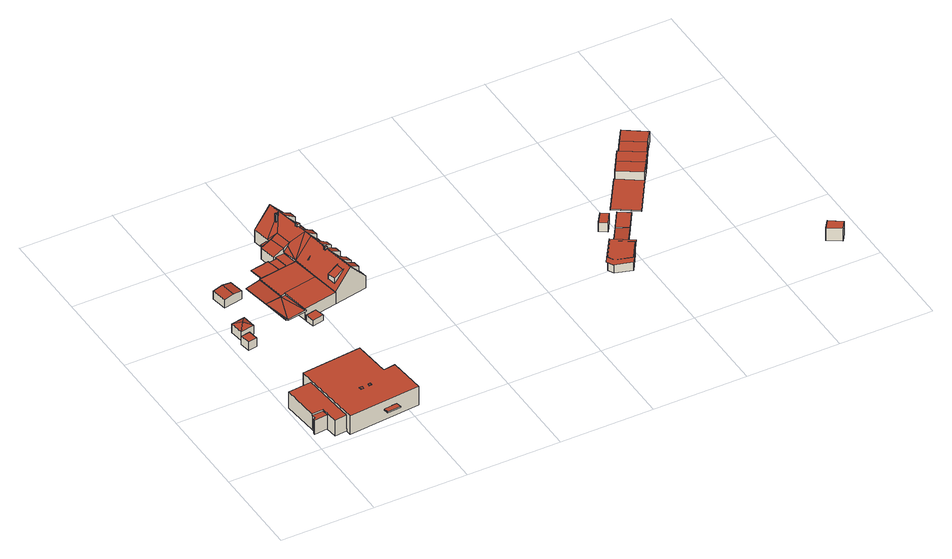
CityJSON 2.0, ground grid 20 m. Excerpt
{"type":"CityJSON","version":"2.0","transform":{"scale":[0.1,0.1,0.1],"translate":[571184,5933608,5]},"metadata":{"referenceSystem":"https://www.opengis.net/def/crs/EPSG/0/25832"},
"CityObjects":{
"building1":{"type":"Building","attributes":{"Grundfläche 2D":"4.567105","Grundhöhe NN":"5.303"},"geometry":[{"type":"Solid","lod":"3","boundaries":[[[[0,1,2,3]],[[4,5,1,0]],[[5,6,2,1]],[[6,7,3,2]],[[7,4,0,3]],[[5,4,7,6]]]],"semantics":{"surfaces":[{"type":"RoofSurface"},{"type":"WallSurface"},{"type":"GroundSurface"}],"values":[[0,1,1,1,1,2]]}}]},
"building2":{"type":"Building","attributes":{"Grundfläche 2D":"278.444857","Grundhöhe NN":"5.508"},"children":["building2-1","building2-2","building2-3"],"geometry":[{"type":"Solid","lod":"3","boundaries":[[[[8,9,10,11,12,13,14]],[[15,16,17,18,19,20]],[[21,22,23,24,25,26]],[[24,23,27,28]],[[19,29,30,10,9,8,31,32,20]],[[10,30,33,11]],[[12,11,33,34]],[[13,12,34,35]],[[14,13,35,36]],[[8,14,36,31]],[[15,37,38,22,16]],[[16,22,21,17]],[[39,18,17,21,26,40]],[[19,18,39,29]],[[15,20,32,37]],[[23,22,38,27]],[[25,24,28,41]],[[26,25,41,40]],[[32,31,36,35,34,33,30,29,39,40,41,28,27,38,37]]]],"semantics":{"surfaces":[{"type":"RoofSurface"},{"type":"WallSurface"},{"type":"GroundSurface"}],"values":[[0,0,0,1,1,1,1,1,1,1,1,1,1,1,1,1,1,1,2]]}}]},
"building2-1":{"type":"BuildingInstallation","parents":["building2"],"geometry":[{"type":"MultiSurface","lod":"3","boundaries":[[[42,43,44,45]],[[45,44,46,47]],[[42,45,47,48]],[[43,42,48,49]],[[44,43,49,46]]],"semantics":{"surfaces":[{"type":"RoofSurface"},{"type":"WallSurface"}],"values":[0,1,1,1,1]}}]},
"building2-2":{"type":"BuildingInstallation","parents":["building2"],"geometry":[{"type":"MultiSurface","lod":"3","boundaries":[[[50,51,52,53]],[[51,50,54,55]],[[53,52,56,57]],[[50,53,57,54]],[[52,51,55,56]]],"semantics":{"surfaces":[{"type":"RoofSurface"},{"type":"WallSurface"}],"values":[0,1,1,1,1]}}]},
"building2-3":{"type":"BuildingInstallation","parents":["building2"],"geometry":[{"type":"MultiSurface","lod":"3","boundaries":[[[58,59,60,61]],[[62,63,59,58]],[[64,65,61,60]],[[65,62,58,61]],[[63,64,60,59]],[[63,62,65,64]]],"semantics":{"surfaces":[{"type":"RoofSurface"},{"type":"WallSurface"},{"type":"OuterCeilingSurface"}],"values":[0,1,1,1,1,2]}}]},
"building3":{"type":"Building","attributes":{"Grundfläche 2D":"9.132518","Grundhöhe NN":"5.395"},"geometry":[{"type":"Solid","lod":"3","boundaries":[[[[66,67,68]],[[66,69,67]],[[66,68,70]],[[66,70,69]],[[71,72,68,67]],[[72,73,70,68]],[[73,74,69,70]],[[74,71,67,69]],[[74,73,72,71]]]],"semantics":{"surfaces":[{"type":"RoofSurface"},{"type":"WallSurface"},{"type":"GroundSurface"}],"values":[[0,0,0,0,1,1,1,1,2]]}}]},
"building4":{"type":"Building","attributes":{"Grundfläche 2D":"13.857249","Grundhöhe NN":"5.465"},"geometry":[{"type":"Solid","lod":"3","boundaries":[[[[75,76,77,78]],[[79,75,78,80]],[[80,78,77,81,82]],[[79,80,82,83]],[[76,75,79,83,84]],[[77,76,84,81]],[[82,81,84,83]]]],"semantics":{"surfaces":[{"type":"RoofSurface"},{"type":"WallSurface"},{"type":"GroundSurface"}],"values":[[0,0,1,1,1,1,2]]}}]},
"building5":{"type":"Building","attributes":{"Grundfläche 2D":"4.903837","Grundhöhe NN":"5.465"},"geometry":[{"type":"Solid","lod":"3","boundaries":[[[[85,86,87,88]],[[89,90,88,87]],[[90,91,85,88]],[[91,92,86,85]],[[92,89,87,86]],[[92,91,90,89]]]],"semantics":{"surfaces":[{"type":"RoofSurface"},{"type":"WallSurface"},{"type":"GroundSurface"}],"values":[[0,1,1,1,1,2]]}}]},
"building6":{"type":"Building","attributes":{"Grundfläche 2D":"289.217978","Grundhöhe NN":"5.465"},"children":["building6-1","building6-2","building6-3","building6-4","building6-5","building6-6","building6-7","building6-8","building6-9","building6-10","building6-11","building6-12","building6-13","building6-14","building6-15","building6-16","building6-17"],"geometry":[{"type":"Solid","lod":"3","boundaries":[[[[93,94,95]],[[96,95,94,97]],[[95,96,98]],[[99,100,101,102]],[[103,101,100]],[[94,104,105,101,103,97]],[[104,94,93,106,107,102,101,105,108,105]],[[100,109,103]],[[110,111,112,113,114,115]],[[103,110,115,116,97]],[[95,117,118,119,120,121,122,123,93]],[[123,122,121,120,119,124,106,93]],[[125,126,127,128,129]],[[130,131,132,133,134,135]],[[130,135,134,136,137,138,139]],[[116,115,98,96,97]],[[109,110,103]],[[140,141,142,143,144,137,136,127,126]],[[145,138,137,144,143,142,146,147]],[[148,149,139,138,145,147,146,150,151]],[[148,151,150,152,153,154,130,139,149]],[[107,106,155,156]],[[99,102,107,156,157]],[[158,109,100,99,157,159,160]],[[112,111,110,109,158,160,159,161,162]],[[113,112,162,163]],[[128,98,115,114,113,163,164,129]],[[95,98,128,127,136]],[[140,126,125,129,164,141]],[[165,131,130,154,153,152,166,167]],[[133,132,131,165,167,166,168,169]],[[133,118,117,95,136,134]],[[119,118,133,169,170,124]],[[106,124,170,155]],[[162,161,159,157,156,155,170,169,168,166,152,150,146,142,141,164,163]]]],"semantics":{"surfaces":[{"type":"RoofSurface"},{"type":"WallSurface"},{"type":"GroundSurface"}],"values":[[0,0,0,0,0,0,0,0,0,0,0,0,0,0,0,1,1,1,1,1,1,1,1,1,1,1,1,1,1,1,1,1,1,1,2]]}}]},
"building6-1":{"type":"BuildingInstallation","parents":["building6"],"geometry":[{"type":"MultiSurface","lod":"3","boundaries":[[[171,172,173,174]],[[174,173,175,176]],[[171,174,176,177]],[[172,171,177,178]],[[173,172,178,175]]],"semantics":{"surfaces":[{"type":"RoofSurface"},{"type":"WallSurface"}],"values":[0,1,1,1,1]}}]},
"building6-2":{"type":"BuildingInstallation","parents":["building6"],"geometry":[{"type":"MultiSurface","lod":"3","boundaries":[[[179,180,181,182]],[[182,181,183,184]],[[180,179,185,186]],[[181,180,186,183]]],"semantics":{"surfaces":[{"type":"RoofSurface"},{"type":"WallSurface"}],"values":[0,1,1,1]}}]},
"building6-3":{"type":"BuildingInstallation","parents":["building6"],"geometry":[{"type":"MultiSurface","lod":"3","boundaries":[[[187,188,189,190,191]],[[187,191,192]],[[188,187,192]]],"semantics":{"surfaces":[{"type":"RoofSurface"},{"type":"WallSurface"}],"values":[0,1,1]}}]},
"building6-4":{"type":"BuildingInstallation","parents":["building6"],"geometry":[{"type":"MultiSurface","lod":"3","boundaries":[[[193,194,195,196,197,198]],[[196,195,194,199,105]],[[105,200,196]],[[197,196,200,201]],[[201,104,202,193,198,197]],[[202,199,194,193]]],"semantics":{"surfaces":[{"type":"RoofSurface"},{"type":"WallSurface"}],"values":[0,1,1,1,1,1]}}]},
"building6-5":{"type":"BuildingInstallation","parents":["building6"],"geometry":[{"type":"MultiSurface","lod":"3","boundaries":[[[203,204,205,206]],[[207,204,203,208,209]],[[205,204,207,210]],[[211,206,205,210,108]],[[211,208,203,206]]],"semantics":{"surfaces":[{"type":"RoofSurface"},{"type":"WallSurface"}],"values":[0,1,1,1,1]}}]},
"building6-6":{"type":"BuildingInstallation","parents":["building6"],"geometry":[{"type":"MultiSurface","lod":"3","boundaries":[[[212,213,214,215,216,217]],[[218,215,214,213,219,121]],[[216,215,218,220]],[[221,212,217,216,220,120]],[[221,219,213,212]]],"semantics":{"surfaces":[{"type":"RoofSurface"},{"type":"WallSurface"}],"values":[0,1,1,1,1]}}]},
"building6-7":{"type":"BuildingInstallation","parents":["building6"],"geometry":[{"type":"MultiSurface","lod":"3","boundaries":[[[222,223,224,225]],[[226,224,223]],[[222,225,227]],[[227,226,223,222]]],"semantics":{"surfaces":[{"type":"RoofSurface"},{"type":"WallSurface"}],"values":[0,1,1,1]}}]},
"building6-8":{"type":"BuildingInstallation","parents":["building6"],"geometry":[{"type":"MultiSurface","lod":"3","boundaries":[[[228,229,230,231,232]],[[233,231,230]],[[234,229,228]],[[230,229,234,233]]],"semantics":{"surfaces":[{"type":"RoofSurface"},{"type":"WallSurface"}],"values":[0,1,1,1]}}]},
"building6-9":{"type":"BuildingInstallation","parents":["building6"],"geometry":[{"type":"MultiSurface","lod":"3","boundaries":[[[235,236,237,238]],[[239,237,236]],[[240,235,238]],[[240,239,236,235]]],"semantics":{"surfaces":[{"type":"RoofSurface"},{"type":"WallSurface"}],"values":[0,1,1,1]}}]},
"building6-10":{"type":"BuildingInstallation","parents":["building6"],"geometry":[{"type":"MultiSurface","lod":"3","boundaries":[[[241,242,243,244]],[[245,243,242]],[[246,241,244]],[[242,241,246,245]]],"semantics":{"surfaces":[{"type":"RoofSurface"},{"type":"WallSurface"}],"values":[0,1,1,1]}}]},
"building6-11":{"type":"BuildingInstallation","parents":["building6"],"geometry":[{"type":"MultiSurface","lod":"3","boundaries":[[[247,248,249,250]],[[248,251,249]],[[250,252,247]],[[248,247,252,251]]],"semantics":{"surfaces":[{"type":"RoofSurface"},{"type":"WallSurface"}],"values":[0,1,1,1]}}]},
"building6-12":{"type":"BuildingInstallation","parents":["building6"],"geometry":[{"type":"MultiSurface","lod":"3","boundaries":[[[253,254,255,256,257,258]]],"semantics":{"surfaces":[{"type":"RoofSurface"}],"values":[0]}}]},
"building6-13":{"type":"BuildingInstallation","parents":["building6"],"geometry":[{"type":"MultiSurface","lod":"3","boundaries":[[[125,259,260,261,126]],[[262,260,259,125,263,264]],[[261,265,140,126]],[[126,140,263,125]],[[262,264,263,140,265]]],"semantics":{"surfaces":[{"type":"RoofSurface"},{"type":"WallSurface"},{"type":"OuterCeilingSurface"}],"values":[0,1,1,1,2]}}]},
"building6-14":{"type":"BuildingInstallation","parents":["building6"],"geometry":[{"type":"MultiSurface","lod":"3","boundaries":[[[266,267,165]],[[148,165,154]],[[268,269,165,148]],[[266,165,269]],[[268,148,270]],[[271,268,270]],[[267,272,167,165]],[[165,167,153,154]],[[148,154,153,151]],[[270,273,151,273]],[[271,270,273,274]],[[268,271,274,275]],[[269,268,275,276]],[[266,269,276,277]],[[267,266,277,272]],[[272,277,276,275,274,273,151,153,167]]],"semantics":{"surfaces":[{"type":"RoofSurface"},{"type":"WallSurface"},{"type":"OuterCeilingSurface"}],"values":[0,0,0,0,0,0,1,1,1,1,1,1,1,1,1,2]}}]},
"building6-15":{"type":"BuildingInstallation","parents":["building6"],"geometry":[{"type":"MultiSurface","lod":"3","boundaries":[[[270,149,145,144,278]],[[278,144,143,279]],[[278,279,273,270]],[[270,148,149]],[[145,147,143,144]],[[149,148,151,147,145]],[[273,279,143,147,151]]],"semantics":{"surfaces":[{"type":"RoofSurface"},{"type":"WallSurface"},{"type":"OuterCeilingSurface"}],"values":[0,1,1,1,1,1,2]}}]},
"building6-16":{"type":"BuildingInstallation","parents":["building6"],"geometry":[{"type":"MultiSurface","lod":"3","boundaries":[[[280,281,282,283,260,284]],[[283,282,285,265,261]],[[284,260,262,286]],[[283,261,260]],[[280,284,286,287]],[[281,280,287,288]],[[282,281,288,285]],[[287,286,262,265,285,288]]],"semantics":{"surfaces":[{"type":"RoofSurface"},{"type":"WallSurface"},{"type":"OuterCeilingSurface"}],"values":[0,1,1,1,1,1,1,2]}}]},
"building6-17":{"type":"BuildingInstallation","parents":["building6"],"geometry":[{"type":"MultiSurface","lod":"3","boundaries":[[[289,290,158,291]],[[158,290,292,160]],[[158,160,293,291]],[[289,291,293,294]],[[290,289,294,292]],[[292,294,293,160]]],"semantics":{"surfaces":[{"type":"RoofSurface"},{"type":"WallSurface"},{"type":"OuterCeilingSurface"}],"values":[0,1,1,1,1,2]}}]},
"building7":{"type":"Building","attributes":{"Grundfläche 2D":"25.731978","Grundhöhe NN":"5.737"},"geometry":[{"type":"MultiSurface","lod":"3","boundaries":[[[295,296,297,298,299]],[[300,301,302,303]],[[304,300,303,305]],[[306,304,305,307]],[[301,308,309,302]],[[308,306,307,309]],[[307,305,303,302,309]]],"semantics":{"surfaces":[{"type":"RoofSurface"},{"type":"WallSurface"},{"type":"GroundSurface"}],"values":[0,1,1,1,1,1,2]}}]},
"building8":{"type":"Building","attributes":{"Grundfläche 2D":"30.194023","Grundhöhe NN":"5.231"},"geometry":[{"type":"Solid","lod":"3","boundaries":[[[[310,311,312,313]],[[314,315,310,316]],[[317,318,319,320]],[[313,312,321,322]],[[313,322,323,324,310]],[[311,324,323,325]],[[311,325,321,312]],[[316,310,324,326]],[[314,316,326,327]],[[314,327,311,315]],[[311,310,315]],[[328,329,320,319]],[[329,330,317,320]],[[330,331,318,317]],[[331,328,319,318]],[[325,323,322,321]],[[311,327,326,324]],[[331,330,329,328]]]],"semantics":{"surfaces":[{"type":"RoofSurface"},{"type":"WallSurface"},{"type":"GroundSurface"}],"values":[[0,0,0,1,1,1,1,1,1,1,1,1,1,1,1,2,2,2]]}}]},
"building9":{"type":"Building","attributes":{"Grundfläche 2D":"52.096496","Grundhöhe NN":"8.219"},"geometry":[{"type":"Solid","lod":"3","boundaries":[[[[332,333,334,335]],[[336,337,335,334]],[[337,338,332,335]],[[338,339,333,332]],[[339,336,334,333]],[[339,338,337,336]]]],"semantics":{"surfaces":[{"type":"RoofSurface"},{"type":"WallSurface"},{"type":"GroundSurface"}],"values":[[0,1,1,1,1,2]]}}]},
"building10":{"type":"Building","attributes":{"Grundfläche 2D":"66.591924","Grundhöhe NN":"5.607"},"geometry":[{"type":"Solid","lod":"3","boundaries":[[[[340,341,342,343]],[[344,345,346,347]],[[348,342,341,346,345]],[[349,350,344,347]],[[343,342,351,352]],[[340,343,352,353]],[[341,340,353,354]],[[347,346,355,356]],[[345,344,357,358]],[[346,341,354,355]],[[345,358,359,348]],[[342,348,359,351]],[[349,347,356,360]],[[350,349,360,361]],[[344,350,361,357]],[[359,358,357,361,360,356,355,354,353,352,351]]]],"semantics":{"surfaces":[{"type":"RoofSurface"},{"type":"WallSurface"},{"type":"GroundSurface"}],"values":[[0,0,0,0,1,1,1,1,1,1,1,1,1,1,1,2]]}}]},
"building11":{"type":"Building","attributes":{"Grundfläche 2D":"7.024642","Grundhöhe NN":"5.549"},"geometry":[{"type":"Solid","lod":"3","boundaries":[[[[362,363,364,365]],[[366,367,365,364]],[[367,368,362,365]],[[368,369,363,362]],[[369,366,364,363]],[[369,368,367,366]]]],"semantics":{"surfaces":[{"type":"RoofSurface"},{"type":"WallSurface"},{"type":"GroundSurface"}],"values":[[0,1,1,1,1,2]]}}]}
},
"vertices":[
[21,345,23],[25,323,23],[44,326,23],[41,348,23],[21,345,3],[25,323,3],[44,326,3],[41,348,3],
[53,165,48],[55,140,49],[67,9,49],[222,23,49],[215,102,49],[189,99,49],[182,178,49],[5,135,43],[12,56,43],[36,58,43],[40,18,43],[66,21,43],[55,140,43],[36,58,39],[12,56,39],[13,47,39],[9,46,39],[9,41,39],[37,44,39],[13,47,5],[9,46,5],[66,21,5],[67,9,5],[53,165,5],[55,140,5],[222,23,5],[215,102,5],[189,99,5],[182,178,5],[5,135,5],[12,56,5],[40,18,5],[37,44,5],[9,41,5],
[147,70,50],[147,76,50],[142,75,50],[142,70,50],[142,75,49],[142,70,49],[147,70,49],[147,76,49],
[123,68,50],[129,68,50],[129,74,50],[123,74,50],[123,68,49],[129,68,49],[129,74,49],[123,74,49],
[144,4,32],[173,6,32],[172,18,32],[143,16,32],[144,4,30],[173,6,30],[172,18,30],[143,16,30],
[40,372,31],[53,390,24],[23,385,24],[57,360,24],[27,355,24],[53,390,4],[23,385,4],[27,355,4],[57,360,4],
[68,457,28],[88,461,24],[82,493,24],[62,490,28],[47,454,24],[41,487,24],[82,493,5],[41,487,5],[47,454,5],[88,461,5],
[165,325,19],[189,330,19],[184,350,19],[161,345,19],[184,350,5],[161,345,5],[165,325,5],[189,330,5],
[250,486,75],[247,503,75],[214,480,34],[217,516,44],[222,517,49],[208,514,34],[192,598,34],[198,561,34],[233,581,75],[229,605,75],[215,553,49],[243,524,75],[243,529,75],[286,493,34],[266,611,34],[254,570,54],[200,550,34],[200,550,41],[184,548,35],[178,547,32],[184,510,32],[188,511,34],[208,514,42],[217,516,47],[224,422,34],[234,362,34],[270,369,75],[258,439,75],[257,443,75],[254,461,75],[252,475,75],[306,376,34],[189,507,30],[194,477,30],[214,480,30],[208,514,30],[188,511,30],[150,406,32],[161,348,32],[162,348,32],[234,362,32],[224,422,32],[150,408,32],[214,480,32],[130,467,32],[130,466,32],[140,404,32],[194,477,28],[194,477,5],[130,467,5],[130,467,26],[130,467,30],[130,466,30],[130,466,5],[130,466,26],[140,404,29],[140,404,30],[140,404,5],[140,404,26],[150,406,5],[150,406,26],[150,406,29],[286,493,5],[266,611,5],[192,598,5],[200,550,31],[200,550,5],[200,550,29],[184,548,5],[178,547,5],[184,510,5],[188,511,5],[161,348,29],[161,348,5],[161,348,26],[162,348,5],[234,362,5],[306,376,5],
[222,569,79],[225,569,79],[224,573,79],[221,573,79],[224,573,63],[221,573,60],[222,569,60],[225,569,63],
[253,504,69],[275,508,55],[273,522,55],[250,518,69],[273,522,43],[255,518,63],[267,506,52],[275,508,43],
[257,550,56],[261,551,50],[264,558,45],[255,557,56],[256,550,56],[257,550,55],
[248,525,78],[247,530,78],[243,529,78],[241,529,78],[242,524,78],[243,524,78],[247,530,69],[241,529,73],[242,524,73],[248,525,69],
[262,586,55],[238,581,70],[241,568,70],[265,572,55],[238,581,69],[262,586,43],[259,585,47],[241,568,69],[265,572,42],
[259,439,79],[258,443,79],[257,443,79],[254,443,79],[255,439,79],[258,439,79],[254,443,71],[258,443,74],[255,439,71],[259,439,74],
[292,407,55],[290,421,55],[268,417,68],[271,403,68],[290,421,44],[292,407,43],
[258,397,67],[236,394,54],[239,376,54],[261,379,66],[259,394,67],[239,376,42],[236,394,42],
[283,466,55],[280,479,54],[257,476,69],[259,462,69],[280,479,43],[283,466,43],
[296,385,55],[294,399,55],[274,396,66],[276,381,66],[294,399,44],[296,385,43],
[287,440,55],[285,454,55],[264,450,67],[266,436,67],[285,454,43],[287,440,43],
[229,456,46],[233,454,50],[236,452,53],[240,453,57],[238,460,57],[228,458,46],
[185,507,30],[171,504,30],[176,474,30],[171,504,28],[189,507,28],[185,507,28],[176,474,28],
[162,347,29],[162,348,29],[120,342,28],[120,340,28],[107,401,28],[116,342,28],[162,348,26],[107,401,26],[116,342,26],[120,342,26],[120,340,26],[162,347,26],
[97,460,28],[97,460,26],
[130,500,30],[136,468,31],[136,467,31],[176,474,31],[170,507,30],[136,467,28],[170,507,28],[130,500,28],[136,468,28],
[182,557,31],[184,548,31],[198,561,31],[184,548,29],[198,561,29],[182,557,29],
[716,186,39],[723,172,39],[761,162,39],[797,216,39],[754,244,39],[768,174,39],[732,185,39],[732,185,7],[768,174,7],[793,213,39],[793,213,7],[753,240,39],[753,240,7],[725,198,39],[725,198,7],
[810,263,31],[786,278,28],[761,240,28],[784,224,31],[811,316,31],[786,278,31],[835,301,31],[786,336,24],[770,313,24],[785,303,24],[801,327,24],[761,240,26],[784,224,26],[810,263,26],[810,263,28],[786,278,26],[835,301,28],[811,316,28],[785,303,2],[801,327,2],[786,336,2],[770,313,2],
[852,294,34],[901,370,34],[853,402,34],[803,326,34],[853,402,32],[803,326,32],[852,294,32],[901,370,32],
[916,396,30],[933,421,30],[885,451,30],[869,426,30],[920,500,30],[904,475,30],[949,446,30],[965,471,30],[901,476,30],[983,497,30],[938,527,30],[885,451,6],[869,426,6],[916,396,6],[933,421,6],[949,446,6],[965,471,6],[920,500,6],[904,475,6],[901,476,6],[983,497,6],[938,527,6],
[1154,61,35],[1166,79,35],[1140,97,35],[1127,79,35],[1140,97,5],[1127,79,5],[1154,61,5],[1166,79,5]
]}
